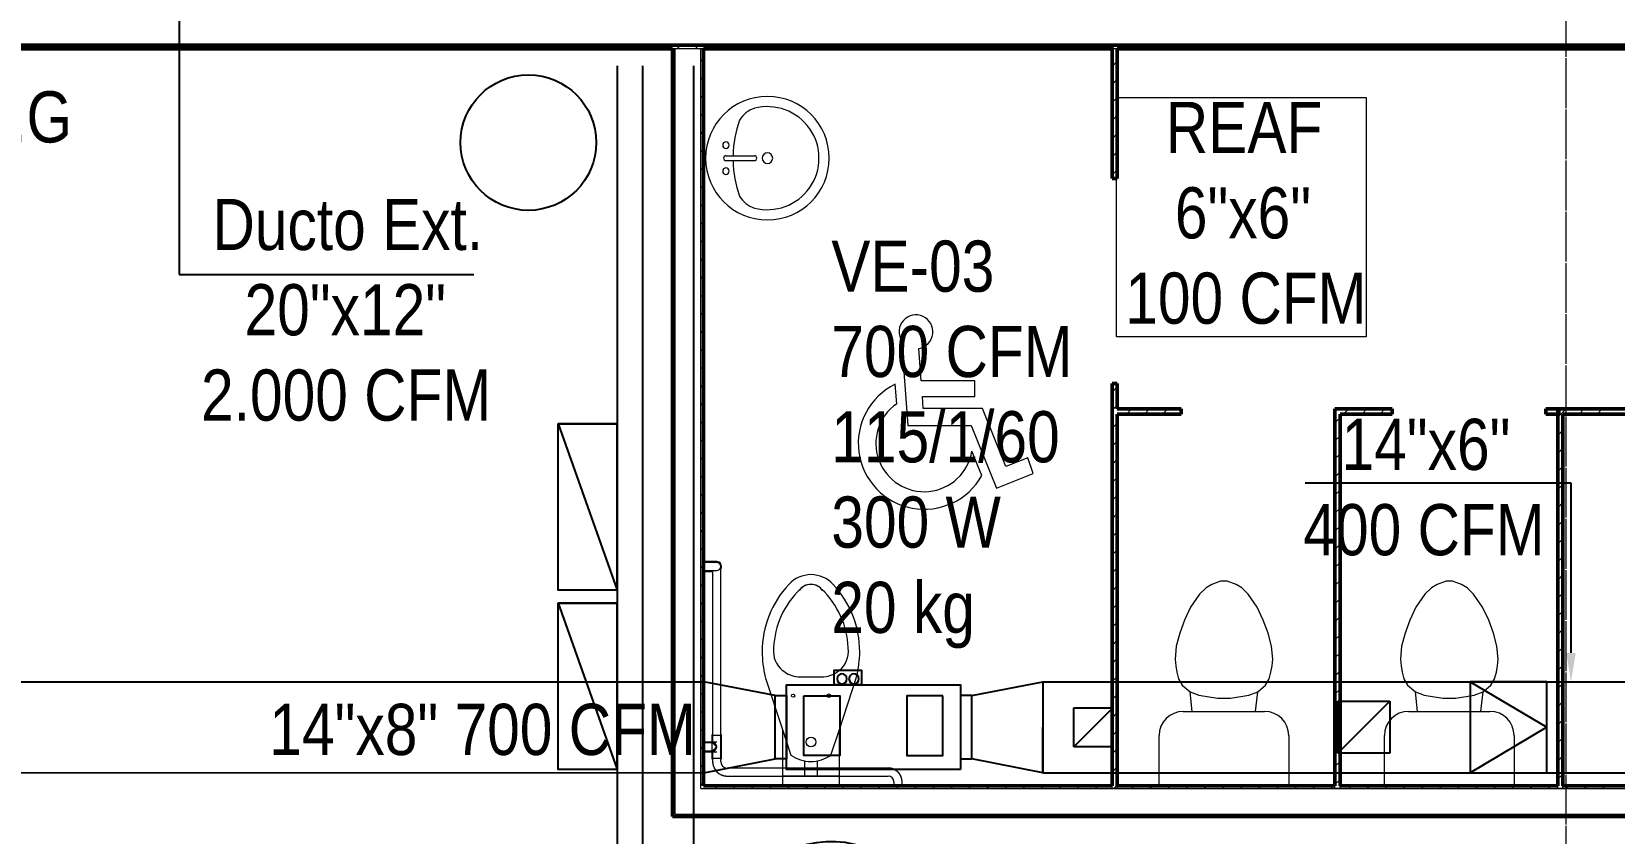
# Model space of a CAD drawing. Header units: inches. Extents: x -3 to 209, y -384 to 20.
# Drawn here: x 145.7 to 151.88, y -92.74 to -89.61 of the extents above; entities that cross this region are included whole.
import ezdxf
from ezdxf import colors
from ezdxf.entities.mleader import LeaderData, LeaderLine
from ezdxf.math import Vec2, Vec3

# ---------------------------------------------------------------- set-up
doc = ezdxf.new("R2010")
doc.units = ezdxf.units.IN
doc.header["$MEASUREMENT"] = 0
for name, pattern in [('Grid Line', [0.022225, 0.0127, -0.003175, 0.003175, -0.003175]), ('Grid Line 1_2_', [0.022225, 0.0127, -0.003175, 0.003175, -0.003175]), ('HIDDEN2', [0.1875, 0.125, -0.0625])]:
    doc.linetypes.add(name, pattern=pattern)
for name, color, linetype, lineweight in [('A-GENM', 253, 'Continuous', 9), ('A-WALL-PATT', 253, 'Continuous', 50), ('HVAC -Textos Extraccion', 2, 'Continuous', 9), ('HVAC -Textos Rejillas', 2, 'Continuous', 9), ('L-SITE', 253, 'Continuous', 9), ('P-SANR-FIXT', 253, 'Continuous', 9), ('Q-SPCQ', 253, 'Continuous', 9), ('S-GRID', 253, 'Continuous', 9)]:
    doc.layers.add(name, color=color, linetype=linetype, lineweight=lineweight)
for name, color, linetype in [('A-WALL', 253, 'Continuous'), ('BASE PLAN$0$NBS-HEAVY', 253, 'Continuous'), ('HVAC-Equipos', 3, 'Continuous'), ('HVAC-Extraccion', 114, 'Continuous'), ('HVAC-Rejillas', 2, 'HIDDEN2'), ('NFF-FURN', 253, 'Continuous'), ('NFF-LIGHT', 253, 'Continuous')]:
    doc.layers.add(name, color=color, linetype=linetype)
doc.styles.add('Arial Narrow', font='ARIALN.TTF', dxfattribs={"height": 0.00295})
doc.styles.get("Standard").update_dxf_attribs({"font": 'arial.ttf'})

# ---------------------------------------------------------------- blocks, each defined once
blk = doc.blocks.new('rr')
at = {"linetype": 'ByBlock', "lineweight": -2}
for p, q in [((-0.0127, -0.0127), (0.0127, 0.0127)), ((-0.0127, -0.0127), (-0.0127, 0.0127)), ((-0.0127, 0.0127), (0.0127, 0.0127)), ((0.0127, 0.0127), (0.0127, -0.0127)), ((0.0127, -0.0127), (-0.0127, -0.0127))]:
    blk.add_line(p, q, dxfattribs=at)
blk = doc.blocks.new('VE')
for points in [[(-74845.233, 50895.4877), (-74845.1261, 50895.4877), (-74845.1261, 50895.5447), (-74845.233, 50895.5447)], [(-74845.619, 50895.1567), (-74844.939, 50895.1567), (-74844.939, 50895.4877), (-74845.619, 50895.4877)], [(-74845.619, 50895.4462), (-74845.619, 50895.1982), (-74845.6629, 50895.1982), (-74845.6629, 50895.4462)], [(-74845.5507, 50895.4454), (-74845.41, 50895.4454), (-74845.41, 50895.2115), (-74845.5507, 50895.2115)], [(-74845.0073, 50895.4454), (-74845.148, 50895.4454), (-74845.148, 50895.2115), (-74845.0073, 50895.2115)], [(-74844.939, 50895.4462), (-74844.939, 50895.1982), (-74844.8952, 50895.1982), (-74844.8952, 50895.4462)]]:
    blk.add_lwpolyline(points, close=True)
for centre in [(-74845.2028, 50895.5112), (-74845.1563, 50895.5112)]:
    blk.add_circle(centre, 0.0193)
blk = doc.blocks.new('TGWT')
at = {"layer": 'NFF-FURN', "linetype": 'ByBlock', "lineweight": -2}
for points in [[(-48114.2, -5512), (-48199.1, -5512), (-48199.1, -5904.9)], [(-48114.2, -5904.9), (-48114.2, -5512)], [(-48114.2, -5522.6), (-47498.2, -5522.6)], [(-47498.2, -5904.9), (-47498.2, -5512)], [(-47423.9, -5904.9), (-47423.9, -5512), (-47498.2, -5512)]]:
    blk.add_lwpolyline(points, dxfattribs=at)
for points in [[(-48078.9, -5782.9), (-48057.5, -5917.2), (-47940, -6014.7), (-47804.1, -6011), (-47668.2, -6007.3), (-47556.2, -5903.4), (-47542.2, -5768.2)], [(-48199.1, -5899.7), (-48199.1, -6113.7), (-48025.6, -6287.2), (-47811.5, -6287.2), (-47597.4, -6287.2), (-47423.9, -6113.7), (-47423.9, -5899.6)], [(-48114.2, -5899.6), (-48114.1, -6066.8), (-47978.6, -6202.3), (-47811.5, -6202.3), (-47644.3, -6202.3), (-47508.9, -6066.8), (-47508.9, -5899.6)]]:
    blk.add_open_spline(points, degree=3, knots=[0, 0, 0, 0, 1, 1, 1, 2, 2, 2, 2], dxfattribs=at)
blk = doc.blocks.new('PANEL BOARD')
at = {"layer": 'NFF-LIGHT', "linetype": 'ByBlock', "lineweight": -2}
blk.add_lwpolyline([(204004.7, -11438.4), (203354.7, -11438.4), (203354.7, -11208.4), (204004.7, -11208.4)], close=True, dxfattribs=at)
blk.add_lwpolyline([(204004.7, -11208.4), (203354.7, -11438.4), (204004.7, -11438.4), (204004.7, -11208.4)], dxfattribs=at)

msp = doc.modelspace()

# ---------------------------------------------------------------- linework, layer by layer
at = {"layer": 'A-GENM'}
for p, q in [((148.7957, -91.7996), (148.785, -91.7901)), ((148.5632, -92.1312), (148.6306, -92.3362)), ((148.7846, -92.1312), (148.6989, -92.1312)), ((148.7846, -92.1312), (148.6989, -92.1312)), ((148.8528, -92.3362), (148.9202, -92.1312)), ((148.6306, -92.3362), (148.6636, -92.4367)), ((148.6306, -92.3362), (148.6306, -92.5566)), ((148.8198, -92.4367), (148.8528, -92.3362)), ((148.8528, -92.5566), (148.8528, -92.3362)), ((148.7163, -92.4587), (148.7163, -92.5185)), ((148.7671, -92.5185), (148.7671, -92.4587)), ((148.8528, -92.5185), (148.6306, -92.5185)), ((148.6306, -92.5566), (148.8528, -92.5566))]:
    msp.add_line(p, q, dxfattribs=at)
for centre, radius in [((148.6719, -92.2042), 0.00635), ((148.8116, -92.2042), 0.00666), ((148.7417, -92.3852), 0.0191)]:
    msp.add_circle(centre, radius, dxfattribs=at)
for centre, radius, start, end in [((148.9364, -92.0327), 0.3853, 136.84973, 180), ((148.7433, -91.8517), 0.1206, 90.74885, 136.84973), ((148.7417, -91.8243), 0.0551, 90, 145.88652), ((148.7417, -91.8243), 0.0551, 90, 141.66023), ((148.7401, -91.8517), 0.1206, 43.15027, 89.25115), ((148.7417, -91.8243), 0.0551, 38.33977, 90), ((148.7417, -91.8243), 0.0551, 34.11348, 90), ((148.547, -92.0327), 0.3853, 0, 43.15027), ((148.9364, -92.0327), 0.3409, 136.84973, 180), ((148.7433, -91.8517), 0.0761, 126.06918, 136.84973), ((148.547, -92.0327), 0.3409, 0, 43.15027), ((148.958, -92.0327), 0.4068, 180, 194), ((148.6877, -92.0327), 0.0921, 180, 238.30179), ((148.7958, -92.0327), 0.0921, 301.69821, 0), ((148.5255, -92.0327), 0.4068, 346, 0), ((148.6989, -92.0327), 0.0984, 232.74369, 270), ((148.7846, -92.0327), 0.0984, 270, 307.25631), ((148.7434, -92.3198), 0.1415, 235.67804, 269.31594), ((148.74, -92.3198), 0.1415, 270.68406, 304.32196)]:
    msp.add_arc(centre, radius, start, end, dxfattribs=at)
at = {"layer": 'A-WALL', "lineweight": 50}
for p, q in [((145.6195, -89.6616), (145.7245, -89.6616)), ((152.1498, -89.6616), (145.6195, -89.6616)), ((145.7245, -89.6616), (152.1498, -89.6616)), ((145.6195, -89.6766), (148.2017, -89.6766)), ((148.2017, -89.6766), (148.2017, -92.5566)), ((148.3217, -89.6766), (149.918, -89.6766)), ((148.3217, -92.5566), (148.3217, -89.6766)), ((149.918, -89.6766), (149.918, -90.1836)), ((149.938, -89.6766), (152.1648, -89.6766)), ((149.938, -90.1836), (149.938, -89.6766)), ((149.918, -90.1836), (149.938, -90.1836)), ((149.918, -90.9836), (149.918, -92.5566)), ((149.938, -90.9836), (149.918, -90.9836)), ((149.938, -91.0836), (149.938, -90.9836)), ((150.188, -91.0836), (149.938, -91.0836)), ((150.188, -91.1036), (150.188, -91.0836)), ((151.0117, -91.0836), (150.788, -91.0836)), ((150.788, -91.0836), (150.788, -91.1036)), ((151.0117, -91.1036), (151.0117, -91.0836)), ((151.6617, -91.0836), (151.6117, -91.0836)), ((151.6117, -91.0836), (151.6117, -91.1036)), ((151.9217, -91.0836), (151.658, -91.0836)), ((151.658, -91.0836), (151.658, -91.1036)), ((151.6617, -91.1036), (151.6617, -91.0836)), ((149.938, -91.1036), (150.188, -91.1036)), ((149.938, -92.5566), (149.938, -91.1036)), ((150.788, -91.1036), (150.788, -92.5566)), ((150.808, -91.1036), (151.0117, -91.1036)), ((150.808, -92.5566), (150.808, -91.1036)), ((151.6117, -91.1036), (151.6617, -91.1036)), ((151.658, -91.1036), (151.658, -92.5566)), ((151.678, -91.1036), (151.9217, -91.1036)), ((151.678, -92.5566), (151.678, -91.1036)), ((148.2017, -92.5566), (148.2017, -92.6666)), ((149.918, -92.5566), (148.3217, -92.5566)), ((150.788, -92.5566), (149.938, -92.5566)), ((151.658, -92.5566), (150.808, -92.5566)), ((152.528, -92.5566), (151.678, -92.5566)), ((148.2017, -92.6666), (148.2017, -92.6766)), ((148.2017, -92.6766), (155.1461, -92.6766))]:
    msp.add_line(p, q, dxfattribs=at)
at = {"layer": 'A-WALL', "lineweight": 18}
for p, q in [((148.2117, -89.6766), (148.2017, -89.6766)), ((148.2117, -92.5566), (148.2117, -89.6766)), ((148.3117, -89.6766), (148.2117, -89.6766)), ((148.3217, -89.6766), (148.3117, -89.6766)), ((148.3117, -92.5566), (148.3117, -89.6766)), ((149.938, -89.6766), (149.918, -89.6766)), ((148.2117, -92.5666), (148.2117, -92.5566)), ((148.2117, -92.6666), (148.2117, -92.5666)), ((148.3117, -92.5666), (148.3117, -92.5566)), ((148.3117, -92.5666), (149.918, -92.5666)), ((149.918, -92.5666), (149.918, -92.5566)), ((149.918, -92.5666), (149.938, -92.5666)), ((149.938, -92.5666), (149.918, -92.5666)), ((149.938, -92.5666), (149.938, -92.5566)), ((149.938, -92.5666), (150.788, -92.5666)), ((150.788, -92.5666), (150.788, -92.5566)), ((150.788, -92.5666), (150.808, -92.5666)), ((150.808, -92.5666), (150.788, -92.5666)), ((150.808, -92.5666), (150.808, -92.5566)), ((150.808, -92.5666), (151.658, -92.5666)), ((151.658, -92.5666), (151.658, -92.5566)), ((151.658, -92.5666), (151.678, -92.5666)), ((151.678, -92.5666), (151.658, -92.5666)), ((151.678, -92.5666), (151.678, -92.5566)), ((151.678, -92.5666), (152.528, -92.5666)), ((148.2117, -92.6666), (155.1461, -92.6666))]:
    msp.add_line(p, q, dxfattribs=at)
at = {"layer": 'A-WALL-PATT', "linetype": 'Continuous', "lineweight": 9}
for p, q in [((145.7435, -89.6766), (145.7585, -89.6616)), ((145.8142, -89.6766), (145.8292, -89.6616)), ((145.8849, -89.6766), (145.8999, -89.6616)), ((145.9557, -89.6766), (145.9707, -89.6616)), ((146.0264, -89.6766), (146.0414, -89.6616)), ((146.0971, -89.6766), (146.1121, -89.6616)), ((146.1678, -89.6766), (146.1828, -89.6616)), ((146.2385, -89.6766), (146.2535, -89.6616)), ((146.3092, -89.6766), (146.3242, -89.6616)), ((146.3799, -89.6766), (146.3949, -89.6616)), ((146.4506, -89.6766), (146.4656, -89.6616)), ((146.5213, -89.6766), (146.5363, -89.6616)), ((146.5921, -89.6766), (146.6071, -89.6616)), ((146.6628, -89.6766), (146.6778, -89.6616)), ((146.7335, -89.6766), (146.7485, -89.6616)), ((146.8042, -89.6766), (146.8192, -89.6616)), ((146.8749, -89.6766), (146.8899, -89.6616)), ((146.9456, -89.6766), (146.9606, -89.6616)), ((147.0163, -89.6766), (147.0313, -89.6616)), ((147.087, -89.6766), (147.102, -89.6616)), ((147.1577, -89.6766), (147.1727, -89.6616)), ((147.2285, -89.6766), (147.2435, -89.6616)), ((147.2992, -89.6766), (147.3142, -89.6616)), ((147.3699, -89.6766), (147.3849, -89.6616)), ((147.4406, -89.6766), (147.4556, -89.6616)), ((147.5113, -89.6766), (147.5263, -89.6616)), ((147.582, -89.6766), (147.597, -89.6616)), ((147.6527, -89.6766), (147.6677, -89.6616)), ((147.7234, -89.6766), (147.7384, -89.6616)), ((147.7941, -89.6766), (147.8091, -89.6616)), ((147.8648, -89.6766), (147.8798, -89.6616)), ((147.9356, -89.6766), (147.9506, -89.6616)), ((148.0063, -89.6766), (148.0213, -89.6616)), ((148.077, -89.6766), (148.092, -89.6616)), ((148.1477, -89.6766), (148.1627, -89.6616)), ((148.2184, -89.6766), (148.2334, -89.6616)), ((148.2891, -89.6766), (148.3041, -89.6616)), ((148.3598, -89.6766), (148.3748, -89.6616)), ((148.4305, -89.6766), (148.4455, -89.6616)), ((148.5012, -89.6766), (148.5162, -89.6616)), ((148.572, -89.6766), (148.587, -89.6616)), ((148.6427, -89.6766), (148.6577, -89.6616)), ((148.7134, -89.6766), (148.7284, -89.6616)), ((148.7841, -89.6766), (148.7991, -89.6616)), ((148.8548, -89.6766), (148.8698, -89.6616)), ((148.9255, -89.6766), (148.9405, -89.6616)), ((148.9962, -89.6766), (149.0112, -89.6616)), ((149.0669, -89.6766), (149.0819, -89.6616)), ((149.1376, -89.6766), (149.1526, -89.6616)), ((149.2084, -89.6766), (149.2234, -89.6616)), ((149.2791, -89.6766), (149.2941, -89.6616)), ((149.3498, -89.6766), (149.3648, -89.6616)), ((149.4205, -89.6766), (149.4355, -89.6616)), ((149.4912, -89.6766), (149.5062, -89.6616)), ((149.5619, -89.6766), (149.5769, -89.6616)), ((149.6326, -89.6766), (149.6476, -89.6616)), ((149.7033, -89.6766), (149.7183, -89.6616)), ((149.774, -89.6766), (149.789, -89.6616)), ((149.8447, -89.6766), (149.8597, -89.6616)), ((149.9155, -89.6766), (149.9305, -89.6616)), ((149.9862, -89.6766), (150.0012, -89.6616)), ((150.0569, -89.6766), (150.0719, -89.6616)), ((150.1276, -89.6766), (150.1426, -89.6616)), ((150.1983, -89.6766), (150.2133, -89.6616)), ((150.269, -89.6766), (150.284, -89.6616)), ((150.3397, -89.6766), (150.3547, -89.6616)), ((150.4104, -89.6766), (150.4254, -89.6616)), ((150.4811, -89.6766), (150.4961, -89.6616)), ((150.5519, -89.6766), (150.5669, -89.6616)), ((150.6226, -89.6766), (150.6376, -89.6616)), ((150.6933, -89.6766), (150.7083, -89.6616)), ((150.764, -89.6766), (150.779, -89.6616)), ((150.8347, -89.6766), (150.8497, -89.6616)), ((150.9054, -89.6766), (150.9204, -89.6616)), ((150.9761, -89.6766), (150.9911, -89.6616)), ((151.0468, -89.6766), (151.0618, -89.6616)), ((151.1175, -89.6766), (151.1325, -89.6616)), ((151.1882, -89.6766), (151.2032, -89.6616)), ((151.259, -89.6766), (151.274, -89.6616)), ((151.3297, -89.6766), (151.3447, -89.6616)), ((151.4004, -89.6766), (151.4154, -89.6616)), ((151.4711, -89.6766), (151.4861, -89.6616)), ((151.5418, -89.6766), (151.5568, -89.6616)), ((151.6125, -89.6766), (151.6275, -89.6616)), ((151.6832, -89.6766), (151.6982, -89.6616)), ((151.7539, -89.6766), (151.7689, -89.6616)), ((151.8246, -89.6766), (151.8396, -89.6616)), ((148.2017, -89.6933), (148.2117, -89.6833)), ((148.3117, -89.7247), (148.3217, -89.7147)), ((149.918, -89.7448), (149.938, -89.7248)), ((148.2017, -89.764), (148.2117, -89.754)), ((148.3117, -89.7954), (148.3217, -89.7854)), ((149.918, -89.8155), (149.938, -89.7955)), ((148.2017, -89.8347), (148.2117, -89.8247)), ((148.3117, -89.8661), (148.3217, -89.8561)), ((148.2017, -89.9054), (148.2117, -89.8954)), ((149.918, -89.8862), (149.938, -89.8662)), ((148.2017, -89.9761), (148.2117, -89.9661)), ((148.3117, -89.9368), (148.3217, -89.9268)), ((149.918, -89.9569), (149.938, -89.9369)), ((148.2017, -90.0468), (148.2117, -90.0368)), ((148.3117, -90.0076), (148.3217, -89.9976)), ((149.918, -90.0276), (149.938, -90.0076)), ((148.3117, -90.0783), (148.3217, -90.0683)), ((149.918, -90.0983), (149.938, -90.0783)), ((148.2017, -90.1176), (148.2117, -90.1076)), ((148.3117, -90.149), (148.3217, -90.139)), ((149.918, -90.1691), (149.938, -90.1491)), ((148.2017, -90.1883), (148.2117, -90.1783)), ((148.3117, -90.2197), (148.3217, -90.2097)), ((148.2017, -90.259), (148.2117, -90.249)), ((148.3117, -90.2904), (148.3217, -90.2804)), ((148.2017, -90.3297), (148.2117, -90.3197)), ((148.3117, -90.3611), (148.3217, -90.3511)), ((148.2017, -90.4004), (148.2117, -90.3904)), ((148.2017, -90.4711), (148.2117, -90.4611)), ((148.3117, -90.4318), (148.3217, -90.4218)), ((148.2017, -90.5418), (148.2117, -90.5318)), ((148.3117, -90.5025), (148.3217, -90.4925)), ((148.3117, -90.5732), (148.3217, -90.5632)), ((148.2017, -90.6125), (148.2117, -90.6025)), ((148.3117, -90.6439), (148.3217, -90.6339)), ((148.2017, -90.6832), (148.2117, -90.6732)), ((148.3117, -90.7147), (148.3217, -90.7047)), ((148.2017, -90.7539), (148.2117, -90.7439)), ((148.3117, -90.7854), (148.3217, -90.7754)), ((148.2017, -90.8247), (148.2117, -90.8147)), ((148.3117, -90.8561), (148.3217, -90.8461)), ((148.2017, -90.8954), (148.2117, -90.8854)), ((148.2017, -90.9661), (148.2117, -90.9561)), ((148.3117, -90.9268), (148.3217, -90.9168)), ((148.2017, -91.0368), (148.2117, -91.0268)), ((148.3117, -90.9975), (148.3217, -90.9875)), ((149.918, -91.0176), (149.938, -90.9976)), ((148.3117, -91.0682), (148.3217, -91.0582)), ((149.918, -91.0883), (149.938, -91.0683)), ((149.9733, -91.1036), (149.9933, -91.0836)), ((150.0441, -91.1036), (150.0641, -91.0836)), ((150.1148, -91.1036), (150.1348, -91.0836)), ((150.8219, -91.1036), (150.8419, -91.0836)), ((150.8926, -91.1036), (150.9126, -91.0836)), ((150.9633, -91.1036), (150.9833, -91.0836)), ((151.6117, -91.0916), (151.6197, -91.0836)), ((151.6704, -91.1036), (151.6904, -91.0836)), ((151.7411, -91.1036), (151.7611, -91.0836)), ((151.8118, -91.1036), (151.8318, -91.0836)), ((148.2017, -91.1075), (148.2117, -91.0975)), ((148.3117, -91.1389), (148.3217, -91.1289)), ((149.918, -91.159), (149.938, -91.139)), ((150.1855, -91.1036), (150.188, -91.1011)), ((150.788, -91.1375), (150.808, -91.1175)), ((151.658, -91.1161), (151.6704, -91.1036)), ((148.2017, -91.1782), (148.2117, -91.1682)), ((148.3117, -91.2096), (148.3217, -91.1996)), ((149.918, -91.2297), (149.938, -91.2097)), ((150.788, -91.2082), (150.808, -91.1882)), ((151.658, -91.1868), (151.678, -91.1668)), ((148.2017, -91.2489), (148.2117, -91.2389)), ((148.3117, -91.2803), (148.3217, -91.2703)), ((150.788, -91.279), (150.808, -91.259)), ((151.658, -91.2575), (151.678, -91.2375)), ((148.2017, -91.3196), (148.2117, -91.3096)), ((148.3117, -91.3511), (148.3217, -91.3411)), ((149.918, -91.3004), (149.938, -91.2804)), ((150.788, -91.3497), (150.808, -91.3297)), ((151.658, -91.3282), (151.678, -91.3082)), ((148.2017, -91.3903), (148.2117, -91.3803)), ((149.918, -91.3711), (149.938, -91.3511)), ((150.788, -91.4204), (150.808, -91.4004)), ((151.658, -91.3989), (151.678, -91.3789)), ((148.2017, -91.4611), (148.2117, -91.4511)), ((148.3117, -91.4218), (148.3217, -91.4118)), ((149.918, -91.4418), (149.938, -91.4218)), ((151.658, -91.4696), (151.678, -91.4496)), ((148.2017, -91.5318), (148.2117, -91.5218)), ((148.3117, -91.4925), (148.3217, -91.4825)), ((149.918, -91.5126), (149.938, -91.4926)), ((150.788, -91.4911), (150.808, -91.4711)), ((151.658, -91.5403), (151.678, -91.5203)), ((148.3117, -91.5632), (148.3217, -91.5532)), ((149.918, -91.5833), (149.938, -91.5633)), ((150.788, -91.5618), (150.808, -91.5418)), ((148.2017, -91.6025), (148.2117, -91.5925)), ((148.3117, -91.6339), (148.3217, -91.6239)), ((149.918, -91.654), (149.938, -91.634)), ((150.788, -91.6325), (150.808, -91.6125)), ((151.658, -91.611), (151.678, -91.591)), ((148.2017, -91.6732), (148.2117, -91.6632)), ((148.3117, -91.7046), (148.3217, -91.6946)), ((149.918, -91.7247), (149.938, -91.7047)), ((150.788, -91.7032), (150.808, -91.6832)), ((151.658, -91.6817), (151.678, -91.6617)), ((148.2017, -91.7439), (148.2117, -91.7339)), ((148.3117, -91.7753), (148.3217, -91.7653)), ((150.788, -91.7739), (150.808, -91.7539)), ((151.658, -91.7525), (151.678, -91.7325)), ((148.2017, -91.8146), (148.2117, -91.8046)), ((149.918, -91.7954), (149.938, -91.7754)), ((150.788, -91.8446), (150.808, -91.8246)), ((151.658, -91.8232), (151.678, -91.8032)), ((148.2017, -91.8853), (148.2117, -91.8753)), ((148.3117, -91.846), (148.3217, -91.836)), ((149.918, -91.8661), (149.938, -91.8461)), ((150.788, -91.9153), (150.808, -91.8953)), ((151.658, -91.8939), (151.678, -91.8739)), ((148.2017, -91.956), (148.2117, -91.946)), ((148.3117, -91.9167), (148.3217, -91.9067)), ((149.918, -91.9368), (149.938, -91.9168)), ((151.658, -91.9646), (151.678, -91.9446)), ((148.2017, -92.0267), (148.2117, -92.0167)), ((148.3117, -91.9874), (148.3217, -91.9774)), ((149.918, -92.0075), (149.938, -91.9875)), ((150.788, -91.9861), (150.808, -91.9661)), ((151.658, -92.0353), (151.678, -92.0153)), ((148.3117, -92.0582), (148.3217, -92.0482)), ((149.918, -92.0782), (149.938, -92.0582)), ((150.788, -92.0568), (150.808, -92.0368)), ((148.2017, -92.0974), (148.2117, -92.0874)), ((148.3117, -92.1289), (148.3217, -92.1189)), ((149.918, -92.149), (149.938, -92.129)), ((150.788, -92.1275), (150.808, -92.1075)), ((151.658, -92.106), (151.678, -92.086)), ((148.2017, -92.1682), (148.2117, -92.1582)), ((148.3117, -92.1996), (148.3217, -92.1896)), ((149.918, -92.2197), (149.938, -92.1997)), ((150.788, -92.1982), (150.808, -92.1782)), ((151.658, -92.1767), (151.678, -92.1567)), ((148.2017, -92.2389), (148.2117, -92.2289)), ((148.3117, -92.2703), (148.3217, -92.2603)), ((150.788, -92.2689), (150.808, -92.2489)), ((151.658, -92.2474), (151.678, -92.2274)), ((148.2017, -92.3096), (148.2117, -92.2996)), ((149.918, -92.2904), (149.938, -92.2704)), ((150.788, -92.3396), (150.808, -92.3196)), ((151.658, -92.3181), (151.678, -92.2981)), ((148.2017, -92.3803), (148.2117, -92.3703)), ((148.3117, -92.341), (148.3217, -92.331)), ((149.918, -92.3611), (149.938, -92.3411)), ((150.788, -92.4103), (150.808, -92.3903)), ((151.658, -92.3888), (151.678, -92.3688)), ((148.2017, -92.451), (148.2117, -92.441)), ((148.3117, -92.4117), (148.3217, -92.4017)), ((149.918, -92.4318), (149.938, -92.4118)), ((151.658, -92.4596), (151.678, -92.4396)), ((148.2017, -92.5217), (148.2117, -92.5117)), ((148.3117, -92.4824), (148.3217, -92.4724)), ((149.918, -92.5025), (149.938, -92.4825)), ((150.788, -92.481), (150.808, -92.461)), ((151.658, -92.5303), (151.678, -92.5103)), ((148.3117, -92.5531), (148.3217, -92.5431)), ((148.369, -92.5666), (148.379, -92.5566)), ((148.4397, -92.5666), (148.4497, -92.5566)), ((148.5104, -92.5666), (148.5204, -92.5566)), ((148.5811, -92.5666), (148.5911, -92.5566)), ((148.6518, -92.5666), (148.6618, -92.5566)), ((148.7225, -92.5666), (148.7325, -92.5566)), ((148.7932, -92.5666), (148.8032, -92.5566)), ((148.8639, -92.5666), (148.8739, -92.5566)), ((148.9346, -92.5666), (148.9446, -92.5566)), ((149.0054, -92.5666), (149.0154, -92.5566)), ((149.0761, -92.5666), (149.0861, -92.5566)), ((149.1468, -92.5666), (149.1568, -92.5566)), ((149.2175, -92.5666), (149.2275, -92.5566)), ((149.2882, -92.5666), (149.2982, -92.5566)), ((149.3589, -92.5666), (149.3689, -92.5566)), ((149.4296, -92.5666), (149.4396, -92.5566)), ((149.5003, -92.5666), (149.5103, -92.5566)), ((149.571, -92.5666), (149.581, -92.5566)), ((149.6418, -92.5666), (149.6518, -92.5566)), ((149.7125, -92.5666), (149.7225, -92.5566)), ((149.7832, -92.5666), (149.7932, -92.5566)), ((149.8539, -92.5666), (149.8639, -92.5566)), ((149.9246, -92.5666), (149.938, -92.5532)), ((149.9953, -92.5666), (150.0053, -92.5566)), ((150.066, -92.5666), (150.076, -92.5566)), ((150.1367, -92.5666), (150.1467, -92.5566)), ((150.2074, -92.5666), (150.2174, -92.5566)), ((150.2781, -92.5666), (150.2881, -92.5566)), ((150.3489, -92.5666), (150.3589, -92.5566)), ((150.4196, -92.5666), (150.4296, -92.5566)), ((150.4903, -92.5666), (150.5003, -92.5566)), ((150.561, -92.5666), (150.571, -92.5566)), ((150.6317, -92.5666), (150.6417, -92.5566)), ((150.7024, -92.5666), (150.7124, -92.5566)), ((150.7731, -92.5666), (150.7831, -92.5566)), ((150.788, -92.5517), (150.808, -92.5317)), ((150.8438, -92.5666), (150.8538, -92.5566)), ((150.9145, -92.5666), (150.9245, -92.5566)), ((150.9853, -92.5666), (150.9953, -92.5566)), ((151.056, -92.5666), (151.066, -92.5566)), ((151.1267, -92.5666), (151.1367, -92.5566)), ((151.1974, -92.5666), (151.2074, -92.5566)), ((151.2681, -92.5666), (151.2781, -92.5566)), ((151.3388, -92.5666), (151.3488, -92.5566)), ((151.4095, -92.5666), (151.4195, -92.5566)), ((151.4802, -92.5666), (151.4902, -92.5566)), ((151.5509, -92.5666), (151.5609, -92.5566)), ((151.6217, -92.5666), (151.6317, -92.5566)), ((151.6924, -92.5666), (151.7024, -92.5566)), ((151.7631, -92.5666), (151.7731, -92.5566)), ((151.8338, -92.5666), (151.8438, -92.5566)), ((148.2017, -92.5924), (148.2117, -92.5824)), ((148.2017, -92.6631), (148.2117, -92.6531)), ((148.259, -92.6766), (148.269, -92.6666)), ((148.3297, -92.6766), (148.3397, -92.6666)), ((148.4004, -92.6766), (148.4104, -92.6666)), ((148.4711, -92.6766), (148.4811, -92.6666)), ((148.5418, -92.6766), (148.5518, -92.6666)), ((148.6125, -92.6766), (148.6225, -92.6666)), ((148.6832, -92.6766), (148.6932, -92.6666)), ((148.7539, -92.6766), (148.7639, -92.6666)), ((148.8246, -92.6766), (148.8346, -92.6666)), ((148.8954, -92.6766), (148.9054, -92.6666)), ((148.9661, -92.6766), (148.9761, -92.6666)), ((149.0368, -92.6766), (149.0468, -92.6666)), ((149.1075, -92.6766), (149.1175, -92.6666)), ((149.1782, -92.6766), (149.1882, -92.6666)), ((149.2489, -92.6766), (149.2589, -92.6666)), ((149.3196, -92.6766), (149.3296, -92.6666)), ((149.3903, -92.6766), (149.4003, -92.6666)), ((149.461, -92.6766), (149.471, -92.6666)), ((149.5318, -92.6766), (149.5418, -92.6666)), ((149.6025, -92.6766), (149.6125, -92.6666)), ((149.6732, -92.6766), (149.6832, -92.6666)), ((149.7439, -92.6766), (149.7539, -92.6666)), ((149.8146, -92.6766), (149.8246, -92.6666)), ((149.8853, -92.6766), (149.8953, -92.6666)), ((149.956, -92.6766), (149.966, -92.6666)), ((150.0267, -92.6766), (150.0367, -92.6666)), ((150.0974, -92.6766), (150.1074, -92.6666)), ((150.1681, -92.6766), (150.1781, -92.6666)), ((150.2389, -92.6766), (150.2489, -92.6666)), ((150.3096, -92.6766), (150.3196, -92.6666)), ((150.3803, -92.6766), (150.3903, -92.6666)), ((150.451, -92.6766), (150.461, -92.6666)), ((150.5217, -92.6766), (150.5317, -92.6666)), ((150.5924, -92.6766), (150.6024, -92.6666)), ((150.6631, -92.6766), (150.6731, -92.6666)), ((150.7338, -92.6766), (150.7438, -92.6666)), ((150.8045, -92.6766), (150.8145, -92.6666)), ((150.8753, -92.6766), (150.8853, -92.6666)), ((150.946, -92.6766), (150.956, -92.6666)), ((151.0167, -92.6766), (151.0267, -92.6666)), ((151.0874, -92.6766), (151.0974, -92.6666)), ((151.1581, -92.6766), (151.1681, -92.6666)), ((151.2288, -92.6766), (151.2388, -92.6666)), ((151.2995, -92.6766), (151.3095, -92.6666)), ((151.3702, -92.6766), (151.3802, -92.6666)), ((151.4409, -92.6766), (151.4509, -92.6666)), ((151.5117, -92.6766), (151.5217, -92.6666)), ((151.5824, -92.6766), (151.5924, -92.6666)), ((151.6531, -92.6766), (151.6631, -92.6666)), ((151.7238, -92.6766), (151.7338, -92.6666)), ((151.7945, -92.6766), (151.8045, -92.6666)), ((151.8652, -92.6766), (151.8752, -92.6666))]:
    msp.add_line(p, q, dxfattribs=at)
at = {"layer": 'BASE PLAN$0$NBS-HEAVY'}
msp.add_line((148.285, -95.1422), (148.285, -89.7422), dxfattribs=at)
for points in [[(147.9847, -89.7422), (147.9847, -92.9425), (148.285, -92.9425)], [(148.2829, -92.8422), (148.085, -92.8422), (148.085, -89.7422)]]:
    msp.add_lwpolyline(points, dxfattribs=at)
at = {"layer": 'HVAC -Textos Rejillas'}
msp.add_lwpolyline([(150.9101, -90.8014), (149.9355, -90.8014), (149.9355, -89.8668), (150.9101, -89.8668)], close=True, dxfattribs=at)
at = {"layer": 'HVAC-Extraccion'}
for p, q in [((145.3846, -92.1498), (148.3237, -92.1494)), ((148.3237, -92.1494), (148.3238, -92.3272)), ((149.6476, -92.1497), (153.006, -92.1496)), ((149.6476, -92.1497), (149.6476, -92.3275)), ((148.3238, -92.505), (148.3238, -92.3272)), ((149.6476, -92.5053), (149.6476, -92.3275)), ((145.3846, -92.5054), (148.3238, -92.505)), ((149.6476, -92.5053), (153.006, -92.5052))]:
    msp.add_line(p, q, dxfattribs=at)
for points in [[(148.6018, -92.2034), (148.3238, -92.1497), (148.3237, -92.5053), (148.6018, -92.4514)], [(149.3695, -92.2034), (149.6476, -92.1497), (149.6476, -92.5053), (149.3695, -92.4514)]]:
    msp.add_lwpolyline(points, close=True, dxfattribs=at)
msp.add_lwpolyline([(151.3155, -92.1496), (151.3155, -92.5052), (151.6155, -92.5052), (151.6155, -92.1496), (151.3155, -92.1496), (151.6155, -92.3274), (151.3155, -92.5052)], dxfattribs=at)
at = {"layer": 'L-SITE'}
for p, q in [((149.0949, -90.8155), (149.1203, -91.1477)), ((149.1723, -90.9737), (149.1627, -90.8469)), ((149.0765, -91.0633), (149.0707, -90.9874)), ((149.3814, -90.9737), (149.1723, -90.9737)), ((149.3814, -91.0354), (149.3814, -90.9737)), ((149.1806, -91.0825), (149.177, -91.0354)), ((149.177, -91.0354), (149.3814, -91.0354)), ((149.411, -91.0825), (149.1806, -91.0825)), ((149.5028, -91.3083), (149.411, -91.0825)), ((149.1203, -91.1477), (149.3671, -91.1477)), ((149.3671, -91.1477), (149.4668, -91.3929)), ((149.4089, -91.3431), (149.3702, -91.248)), ((149.5881, -91.2742), (149.5028, -91.3083)), ((149.6093, -91.3359), (149.5881, -91.2742)), ((149.4668, -91.3929), (149.6093, -91.3359))]:
    msp.add_line(p, q, dxfattribs=at)
for centre, radius, start, end in [((149.1517, -90.7818), 0.066, 279.52961, 210.67771), ((149.1839, -91.2184), 0.2573, 116.09402, 331.00806), ((149.1839, -91.2184), 0.1887, 124.68421, 350.97943)]:
    msp.add_arc(centre, radius, start, end, dxfattribs=at)
at = {"layer": 'NFF-FURN'}
msp.add_circle((147.6385, -90.0428), 0.2648, dxfattribs=at)
at = {"layer": 'P-SANR-FIXT'}
for p, q in [((148.4099, -90.0941), (148.5207, -90.0941)), ((148.4099, -90.1132), (148.5207, -90.1132)), ((150.3067, -91.7698), (150.2847, -91.7825)), ((150.3416, -91.7571), (150.3067, -91.7698)), ((150.367, -91.7571), (150.3416, -91.7571)), ((150.4019, -91.7698), (150.367, -91.7571)), ((150.4239, -91.7825), (150.4019, -91.7698)), ((151.1867, -91.7698), (151.1647, -91.7825)), ((151.2216, -91.7571), (151.1867, -91.7698)), ((151.247, -91.7571), (151.2216, -91.7571)), ((151.2819, -91.7698), (151.247, -91.7571)), ((151.3039, -91.7825), (151.2819, -91.7698)), ((150.2593, -91.8079), (150.2241, -91.8587)), ((150.2847, -91.7825), (150.2593, -91.8079)), ((150.4493, -91.8079), (150.4239, -91.7825)), ((150.4846, -91.8587), (150.4493, -91.8079)), ((151.1393, -91.8079), (151.104, -91.8587)), ((151.1647, -91.7825), (151.1393, -91.8079)), ((151.3293, -91.8079), (151.3039, -91.7825)), ((151.3645, -91.8587), (151.3293, -91.8079)), ((150.2241, -91.8587), (150.2004, -91.9095)), ((150.5082, -91.9095), (150.4846, -91.8587)), ((151.104, -91.8587), (151.0804, -91.9095)), ((151.3882, -91.9095), (151.3645, -91.8587)), ((150.2004, -91.9095), (150.1819, -91.9603)), ((150.5267, -91.9603), (150.5082, -91.9095)), ((151.0804, -91.9095), (151.0619, -91.9603)), ((151.4067, -91.9603), (151.3882, -91.9095)), ((150.1683, -92.0113), (150.1638, -92.0619)), ((150.1819, -91.9603), (150.1683, -92.0113)), ((150.5404, -92.0113), (150.5267, -91.9603)), ((150.5448, -92.0619), (150.5404, -92.0113)), ((151.0482, -92.0112), (151.0438, -92.0619)), ((151.0619, -91.9603), (151.0482, -92.0112)), ((151.4204, -92.0112), (151.4067, -91.9603)), ((151.4248, -92.0619), (151.4204, -92.0112)), ((150.1638, -92.0619), (150.166, -92.0872)), ((150.5426, -92.0872), (150.5448, -92.0619)), ((151.0438, -92.0619), (151.046, -92.0872)), ((151.4226, -92.0872), (151.4248, -92.0619)), ((150.166, -92.0872), (150.1705, -92.1127)), ((150.1705, -92.1127), (150.1773, -92.1381)), ((150.1773, -92.1381), (150.1917, -92.1635)), ((150.5169, -92.1635), (150.5313, -92.1381)), ((150.5313, -92.1381), (150.5381, -92.1127)), ((150.5381, -92.1127), (150.5426, -92.0872)), ((151.046, -92.0872), (151.0505, -92.1127)), ((151.0505, -92.1127), (151.0573, -92.1381)), ((151.0573, -92.1381), (151.0717, -92.1635)), ((151.3969, -92.1635), (151.4113, -92.1381)), ((151.4113, -92.1381), (151.4181, -92.1127)), ((151.4181, -92.1127), (151.4226, -92.0872)), ((150.1917, -92.1635), (150.222, -92.1889)), ((150.222, -92.1889), (150.2569, -92.2016)), ((150.2308, -92.2657), (150.222, -92.1889)), ((150.2569, -92.2016), (150.3289, -92.2143)), ((150.3797, -92.2143), (150.4518, -92.2016)), ((150.4518, -92.2016), (150.4866, -92.1889)), ((150.4778, -92.2657), (150.4866, -92.1889)), ((150.4866, -92.1889), (150.5169, -92.1635)), ((151.0717, -92.1635), (151.102, -92.1889)), ((151.102, -92.1889), (151.1369, -92.2016)), ((151.1108, -92.2657), (151.102, -92.1889)), ((151.1369, -92.2016), (151.2089, -92.2143)), ((151.2597, -92.2143), (151.3317, -92.2016)), ((151.3317, -92.2016), (151.3666, -92.1889)), ((151.3578, -92.2657), (151.3666, -92.1889)), ((151.3666, -92.1889), (151.3969, -92.1635)), ((150.1956, -92.2657), (150.5131, -92.2657)), ((150.3289, -92.2143), (150.3797, -92.2143)), ((151.0755, -92.2657), (151.393, -92.2657)), ((151.2089, -92.2143), (151.2597, -92.2143)), ((150.1009, -92.5566), (150.1009, -92.3604)), ((150.6077, -92.3604), (150.6077, -92.5566)), ((150.9809, -92.5565), (150.9809, -92.3603)), ((151.4877, -92.3603), (151.4877, -92.5565)), ((150.6077, -92.5566), (150.1009, -92.5566)), ((151.4877, -92.5565), (150.9809, -92.5565))]:
    msp.add_line(p, q, dxfattribs=at)
for centre, radius, start, end in [((148.5718, -90.1036), 0.2413, 90, 270), ((148.5527, -90.0084), 0.1045, 107.80961, 149.20726), ((148.5718, -90.1036), 0.2014, 255.30711, 104.69289), ((148.5718, -90.1036), 0.2413, 270, 90), ((148.89, -90.1036), 0.4523, 160.79136, 178.79327), ((148.4099, -90.0528), 0.0127, 90, 270), ((148.4099, -90.0528), 0.0127, 270, 90), ((148.4099, -90.1036), 0.00952, 90, 270), ((148.5207, -90.1036), 0.00952, 270, 90), ((148.5718, -90.1036), 0.0206, 90, 270), ((148.5718, -90.1036), 0.0206, 270, 90), ((148.4099, -90.1544), 0.0127, 90, 270), ((148.4099, -90.1544), 0.0127, 270, 90), ((148.89, -90.1036), 0.4523, 181.20673, 199.20864), ((148.5527, -90.1989), 0.1045, 210.79274, 252.19039), ((150.1956, -92.3604), 0.0946, 90, 180), ((150.5131, -92.3604), 0.0946, 0, 90), ((151.0755, -92.3603), 0.0946, 90, 180), ((151.393, -92.3603), 0.0946, 0, 90)]:
    msp.add_arc(centre, radius, start, end, dxfattribs=at)
at = {"layer": 'Q-SPCQ'}
for p, q in [((148.3229, -91.6581), (148.3217, -91.6581)), ((148.3229, -91.6581), (148.3217, -91.6581)), ((148.3229, -91.6581), (148.3217, -91.6581)), ((148.3229, -91.6595), (148.3229, -91.6581)), ((148.3229, -91.6595), (148.3229, -91.6833)), ((148.3229, -91.6595), (148.3229, -91.6595)), ((148.3737, -91.6803), (148.3229, -91.6803)), ((148.3737, -91.6835), (148.3229, -91.6835)), ((148.3896, -92.3534), (148.3896, -91.6994)), ((148.3217, -91.7406), (148.3229, -91.7406)), ((148.3217, -91.7406), (148.3229, -91.7406)), ((148.3217, -91.7406), (148.3229, -91.7406)), ((148.3229, -91.7152), (148.3737, -91.7152)), ((148.3229, -91.7152), (148.3578, -91.7152)), ((148.3229, -91.7154), (148.3229, -91.7392)), ((148.3229, -91.7184), (148.358, -91.7184)), ((148.3229, -91.7406), (148.3229, -91.7392)), ((148.3229, -91.7392), (148.3229, -91.7392)), ((148.3578, -91.7152), (148.3578, -92.3534)), ((148.3229, -92.3629), (148.3217, -92.3629)), ((148.3229, -92.3629), (148.3217, -92.3629)), ((148.3229, -92.3643), (148.3229, -92.3629)), ((148.3229, -92.3629), (148.3229, -92.4042)), ((148.3546, -92.3852), (148.3229, -92.3852)), ((148.3547, -92.3852), (148.3229, -92.3852)), ((148.3578, -92.3883), (148.3229, -92.3883)), ((148.3578, -92.3534), (148.3546, -92.3602)), ((148.3578, -92.3534), (148.3546, -92.3602)), ((148.3546, -92.3602), (148.3546, -92.3852)), ((148.3546, -92.3602), (148.3546, -92.3852)), ((148.3737, -92.3602), (148.3546, -92.3602)), ((148.3546, -92.3883), (148.3546, -92.4201)), ((148.3578, -92.3534), (148.3578, -92.3883)), ((148.3737, -92.3852), (148.3578, -92.3852)), ((148.3927, -92.3602), (148.3737, -92.3602)), ((148.3927, -92.3602), (148.3896, -92.3534)), ((148.3927, -92.3602), (148.3896, -92.3534)), ((148.3896, -92.4544), (148.3896, -92.3534)), ((148.3927, -92.4482), (148.3927, -92.3602)), ((148.3927, -92.4482), (148.3927, -92.3602)), ((148.3217, -92.4455), (148.3229, -92.4455)), ((148.3217, -92.4455), (148.3229, -92.4455)), ((148.3229, -92.4042), (148.3229, -92.4455)), ((148.3229, -92.4201), (148.3578, -92.4201)), ((148.3229, -92.4233), (148.3546, -92.4233)), ((148.3229, -92.4233), (148.3547, -92.4233)), ((148.3229, -92.4455), (148.3229, -92.4441)), ((148.3546, -92.4232), (148.3546, -92.4482)), ((148.3546, -92.4233), (148.3546, -92.4482)), ((148.3546, -92.4482), (148.3578, -92.455)), ((148.3546, -92.4482), (148.3578, -92.455)), ((148.3546, -92.4482), (148.3737, -92.4482)), ((148.3578, -92.4201), (148.3578, -92.4544)), ((148.3578, -92.4233), (148.3737, -92.4233)), ((148.3737, -92.4482), (148.3927, -92.4482)), ((148.3896, -92.455), (148.3927, -92.4482)), ((148.3896, -92.455), (148.3927, -92.4482)), ((148.3578, -92.455), (148.3578, -92.4614)), ((148.3896, -92.4614), (148.3896, -92.455)), ((148.415, -92.4868), (148.414, -92.4867)), ((149.0436, -92.4868), (148.4142, -92.4868)), ((148.4135, -92.5185), (149.0436, -92.5185)), ((149.0418, -92.5534), (149.0404, -92.5534)), ((149.0404, -92.5534), (149.0404, -92.5566)), ((149.0404, -92.5534), (149.0404, -92.5566)), ((149.0404, -92.5534), (149.0657, -92.5534)), ((149.0658, -92.5407), (149.0658, -92.5534)), ((149.0976, -92.5534), (149.0976, -92.5407)), ((149.0977, -92.5534), (149.123, -92.5534)), ((149.123, -92.5534), (149.1216, -92.5534)), ((149.123, -92.5566), (149.123, -92.5534)), ((149.123, -92.5566), (149.123, -92.5534))]:
    msp.add_line(p, q, dxfattribs=at)
at = {"layer": 'Q-SPCQ', "flags": 128}
for points in [[(148.3578, -91.6994), (148.3578, -91.6994), (148.3578, -91.6994)], [(148.3737, -91.6835), (148.3737, -91.6835), (148.3736, -91.6835), (148.3734, -91.6835), (148.3732, -91.6835), (148.3729, -91.6835), (148.3725, -91.6835), (148.3721, -91.6835)], [(148.372, -91.7152), (148.3724, -91.7152), (148.3728, -91.7152), (148.3731, -91.7152), (148.3733, -91.7152), (148.3735, -91.7152), (148.3736, -91.7152), (148.3737, -91.7152), (148.3737, -91.7152)], [(148.3578, -92.4614), (148.3579, -92.4636), (148.358, -92.4659), (148.3582, -92.4682), (148.3585, -92.4705), (148.359, -92.4727), (148.3595, -92.4749), (148.36, -92.4771), (148.3607, -92.4793), (148.3615, -92.4815), (148.3623, -92.4836), (148.3633, -92.4857), (148.3643, -92.4877), (148.3654, -92.4897), (148.3665, -92.4917), (148.3678, -92.4936), (148.3691, -92.4955), (148.3705, -92.4973), (148.372, -92.499), (148.3735, -92.5007), (148.3752, -92.5023), (148.3768, -92.5039), (148.3786, -92.5054), (148.3803, -92.5068), (148.3822, -92.5082), (148.3841, -92.5094), (148.386, -92.5106), (148.388, -92.5118), (148.3901, -92.5128), (148.3921, -92.5137), (148.3943, -92.5146), (148.3964, -92.5154), (148.3986, -92.5161), (148.4008, -92.5167), (148.403, -92.5172), (148.4053, -92.5177), (148.4075, -92.518), (148.4098, -92.5183), (148.4121, -92.5184), (148.4144, -92.5185)], [(149.057, -92.4884), (149.0549, -92.4879), (149.0528, -92.4875), (149.0507, -92.4872), (149.0485, -92.487), (149.0464, -92.4868), (149.0442, -92.4868)], [(149.0976, -92.5407), (149.0976, -92.5386), (149.0974, -92.5364), (149.0972, -92.5343), (149.0969, -92.5321), (149.0965, -92.53), (149.096, -92.5279), (149.0955, -92.5258), (149.0949, -92.5237), (149.0941, -92.5217), (149.0933, -92.5197), (149.0925, -92.5177), (149.0915, -92.5158), (149.0905, -92.5139), (149.0893, -92.5121), (149.0882, -92.5103), (149.0869, -92.5085), (149.0856, -92.5068), (149.0842, -92.5051), (149.0827, -92.5035), (149.0812, -92.502), (149.0796, -92.5005), (149.078, -92.4991), (149.0763, -92.4978), (149.0746, -92.4965), (149.0728, -92.4953), (149.0709, -92.4942), (149.0691, -92.4931), (149.0671, -92.4921), (149.0652, -92.4912), (149.0632, -92.4904), (149.0611, -92.4897), (149.0591, -92.489), (149.0574, -92.4886)]]:
    msp.add_lwpolyline(points, dxfattribs=at)
at = {"layer": 'Q-SPCQ'}
for centre, radius, start, end in [((148.3737, -91.6994), 0.019, 90, 115.6066), ((148.3737, -91.6994), 0.019, 334.3934, 90), ((148.3737, -91.6994), 0.0159, 270, 90), ((148.3737, -91.6994), 0.0159, 0, 90), ((148.3546, -92.4042), 0.0191, 270, 90), ((148.415, -92.4614), 0.0571, 180, 268.51742), ((148.415, -92.4614), 0.0254, 180, 268.18382), ((149.0436, -92.5407), 0.054, 0, 90), ((149.0436, -92.5407), 0.0222, 0, 90)]:
    msp.add_arc(centre, radius, start, end, dxfattribs=at)
for points, knots in [([(148.3632, -91.6835), (148.3634, -91.6833), (148.3639, -91.683), (148.365, -91.6824), (148.367, -91.6814), (148.37, -91.6805), (148.3725, -91.6803), (148.3737, -91.6803)], [0.5788489, 0.5788489, 0.5788489, 0.5788489, 0.6071429, 0.6428571, 0.7142857, 0.8571429, 1, 1, 1, 1]), ([(148.3546, -92.3852), (148.3546, -92.3852), (148.3547, -92.3853), (148.355, -92.3855), (148.3555, -92.386), (148.3562, -92.3867), (148.3569, -92.3875), (148.3575, -92.3881), (148.358, -92.3885), (148.3585, -92.389), (148.3592, -92.3897), (148.3602, -92.3907), (148.3612, -92.3917), (148.362, -92.3925), (148.3627, -92.3932), (148.3633, -92.3938), (148.3642, -92.3947), (148.3653, -92.3958), (148.3666, -92.3972), (148.3685, -92.399), (148.3709, -92.4013), (148.3728, -92.4032), (148.3737, -92.4042)], [0.5000315, 0.5000315, 0.5000315, 0.5000315, 0.5277778, 0.5555556, 0.5833333, 0.6111111, 0.6388889, 0.6527778, 0.6666667, 0.6805556, 0.6944444, 0.7222222, 0.75, 0.7638889, 0.7777778, 0.7916667, 0.8055556, 0.8333333, 0.8611111, 0.8888889, 0.9444444, 1, 1, 1, 1]), ([(148.3737, -92.4042), (148.3728, -92.4052), (148.3709, -92.4071), (148.3685, -92.4094), (148.3666, -92.4112), (148.3653, -92.4126), (148.3642, -92.4137), (148.3633, -92.4146), (148.3627, -92.4152), (148.362, -92.4159), (148.3612, -92.4167), (148.3602, -92.4177), (148.3592, -92.4187), (148.3585, -92.4194), (148.358, -92.4199), (148.3575, -92.4203), (148.3569, -92.421), (148.3562, -92.4217), (148.3555, -92.4224), (148.355, -92.4229), (148.3547, -92.4231), (148.3546, -92.4232), (148.3546, -92.4232)], [0, 0, 0, 0, 0.0555556, 0.1111111, 0.1388889, 0.1666667, 0.1944444, 0.2083333, 0.2222222, 0.2361111, 0.25, 0.2777778, 0.3055556, 0.3194444, 0.3333333, 0.3472222, 0.3611111, 0.3888889, 0.4166667, 0.4444444, 0.4722222, 0.4999685, 0.4999685, 0.4999685, 0.4999685])]:
    msp.add_open_spline(points, degree=3, knots=knots, dxfattribs=at)
at = {"layer": 'S-GRID', "linetype": 'Grid Line 1_2_'}
msp.add_line((151.6899, -65.5133), (151.6899, -119.2586), dxfattribs=at)
msp.add_line((151.6899, -65.5133), (151.6899, -119.2586), dxfattribs=at)
at = {"layer": 'S-GRID', "linetype": 'Grid Line'}
msp.add_line((151.6899, -70.4079), (151.6899, -112.8015), dxfattribs=at)

# ---------------------------------------------------------------- block references
at = {"layer": 'HVAC-Equipos', "xscale": -1}
msp.add_blockref('VE', (-74696.2933, -50987.6496), dxfattribs=at)
at = {"layer": 'HVAC-Rejillas', "zscale": 12}
for p, xscale, yscale in [((149.8445, -92.3274), 6, 6), ((150.9006, -92.3274), 8, 8)]:
    msp.add_blockref('rr', p, dxfattribs=dict(at, xscale=xscale, yscale=yscale))
at = {"layer": 'NFF-FURN'}
for name, p, xscale, yscale, zscale, rotation in [('PANEL BOARD', (136.5463, -295.1469), 0.0009999999999852304, 0.0009999999999852304, 0.0009999999999852304, 90), ('PANEL BOARD', (136.5463, -295.8469), 0.0009999999999852304, 0.0009999999999852304, 0.0009999999999852304, 90), ('TGWT', (114.1949, -126.6544), 0.0009999999999852289, 0.0009999999999852289, 0.0009999999999852289, 217.0114235977506)]:
    msp.add_blockref(name, p, dxfattribs=dict(at, xscale=xscale, yscale=yscale, zscale=zscale, rotation=rotation))

# ---------------------------------------------------------------- texts
at = {"layer": 'HVAC -Textos Extraccion', "char_height": 0.2, "attachment_point": 1, "style": 'Arial Narrow'}
for s, insert, width in [('D.G', (145.4498, -89.8423), 0.482727), ('\\pi0.13021;Ducto Ext.\\P\\pi0.25544;20"x12"\\P\\pi0.085458;2.000 CFM', (146.2747, -90.2626), 1.280602), ('\\pi0.23768;14"x6"\\P\\pi0.08857;400 CFM', (150.576, -91.1221), 1.099514), ('14"x8" 700 CFM', (146.6269, -92.236), 1.988418)]:
    msp.add_mtext(s, dxfattribs=dict(at, insert=insert, width=width))
at = {"layer": 'HVAC -Textos Rejillas', "char_height": 0.2, "width": 1.634804, "attachment_point": 1, "style": 'Arial Narrow'}
for s, insert in [('\\pi0.52579;REAF\\P\\pi0.56085;6"x6"\\P\\pi0.3672;100 CFM', (149.6019, -89.8838)), ('VE-03\\P700 CFM\\P115/1/60\\P300 W\\P20 kg', (148.8213, -90.4256))]:
    msp.add_mtext(s, dxfattribs=dict(at, insert=insert))

# ---------------------------------------------------------------- leaders
at = {"layer": 'HVAC -Textos Extraccion'}
ml = msp.add_multileader_mtext('Standard', dxfattribs=at)
ml.set_content('', color=256)
ml.set_leader_properties()
ml.build(insert=Vec2(0, 0))
ml.multileader.update_dxf_attribs({"dogleg_length": 0.36, "arrow_head_size": 0.1128})
ctx = ml.context
ctx.base_point, ctx.char_height, ctx.arrow_head_size, ctx.landing_gap_size, ctx.plane_origin, ctx.plane_x_axis, ctx.plane_y_axis = Vec3(147.5377, -90.5583), 0.1128, 0.1128, 0.0564, Vec3(152.2649, -88.9603), Vec3(-1, 0), Vec3(0, -1)
ctx.text_align_type = 2
notes = []
notes.append((ctx, [(1, (1, 1, 0), (146.2746, -90.5583), (1, 0), 1.1503, [(0, [(146.2746, -89.2254)], 0, [])])]))
ctx.mtext.insert, ctx.mtext.text_direction, ctx.mtext.rotation, ctx.mtext.alignment, ctx.mtext.flow_direction = Vec3(147.4813, -90.6147), Vec3(-1, 0), 3.141593, 3, 5
at = {"layer": 'HVAC -Textos Rejillas'}
ml = msp.add_multileader_mtext('Standard', dxfattribs=at)
ml.set_content('', color=256)
ml.set_leader_properties()
ml.build(insert=Vec2(0, 0))
ml.multileader.update_dxf_attribs({"dogleg_length": 0.36, "arrow_head_size": 0.1128})
ctx = ml.context
ctx.base_point, ctx.char_height, ctx.arrow_head_size, ctx.landing_gap_size, ctx.plane_origin, ctx.plane_x_axis, ctx.plane_y_axis = Vec3(150.6719, -91.3743), 0.1128, 0.1128, 0.0564, Vec3(145.776, -90.5385), Vec3(-1, 0), Vec3(0, -1)
notes.append((ctx, [(1, (1, 1, 0), (151.7097, -91.3743), (-1, 0), 1.0378, [(0, [(151.7097, -92.1497)], 0, [])])]))
ctx.mtext.insert, ctx.mtext.text_direction, ctx.mtext.rotation, ctx.mtext.flow_direction = Vec3(150.6155, -91.4307), Vec3(-1, 0), 3.141593, 5
for ctx, leaders in notes:
    for number, flags, end, landing, length, lines in leaders:
        leader = LeaderData()
        leader.index, (leader.has_last_leader_line, leader.has_dogleg_vector, leader.attachment_direction) = number, flags
        leader.last_leader_point, leader.dogleg_vector, leader.dogleg_length = Vec3(end), Vec3(landing), length
        for number, points, colour, breaks in lines:
            line = LeaderLine()
            line.index, line.vertices, line.color, line.breaks = number, Vec3.list(points), colors.encode_raw_color(colour), breaks
            leader.lines.append(line)
        ctx.leaders.append(leader)

doc.saveas('drawing.dxf')
